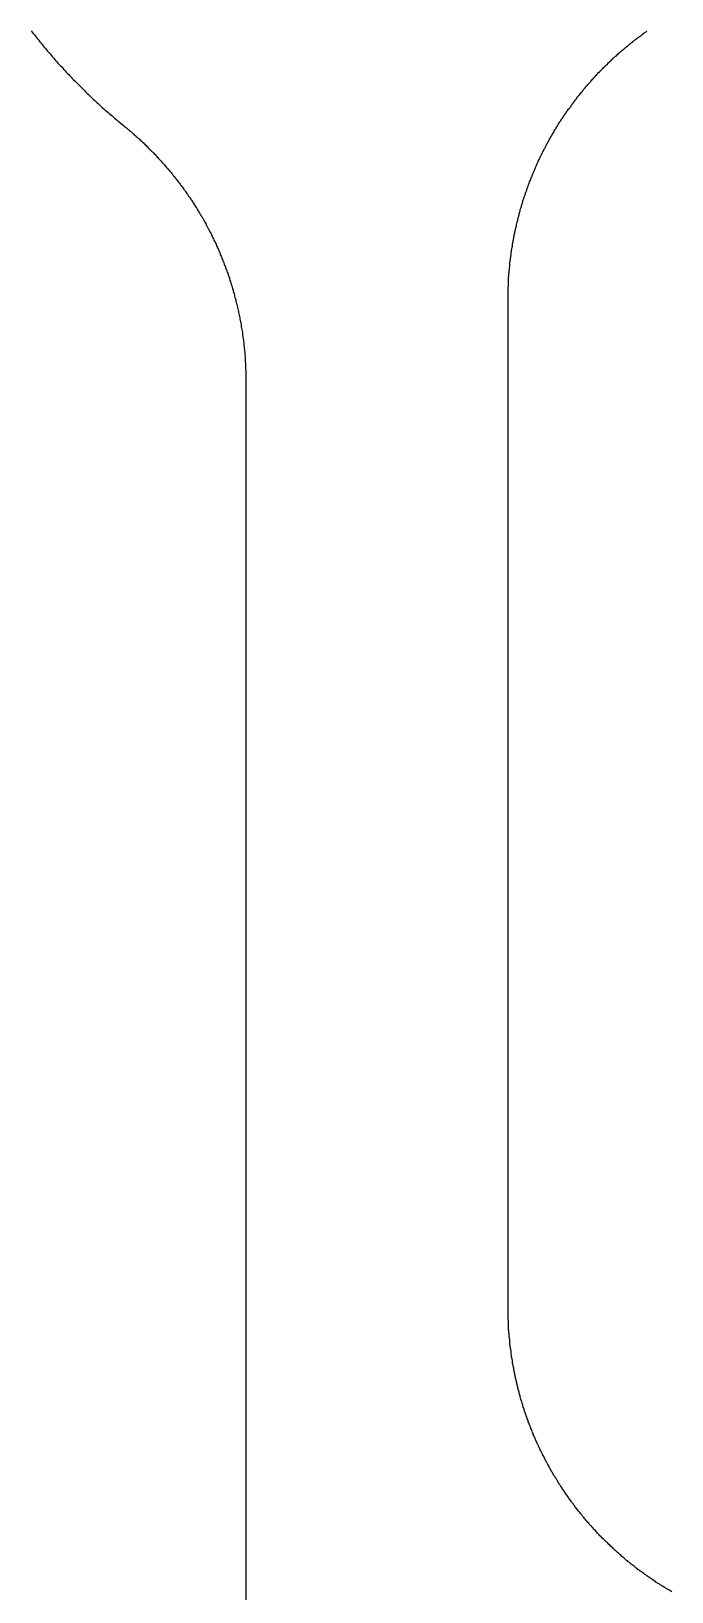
# Model space of a CAD drawing. Extents: x 442 to 745, y 5 to 355.
# Drawn here: x 624.78 to 627.2, y 286.89 to 292.77 of the extents above; entities that cross this region are included whole.
import ezdxf

# ---------------------------------------------------------------- set-up
doc = ezdxf.new("R2010")
doc.units = 0
doc.layers.add('VISIBLE__ANSI_', color=7, linetype='CONTINUOUS')

msp = doc.modelspace()

# ---------------------------------------------------------------- linework, layer by layer
at = {"layer": 'VISIBLE__ANSI_'}
for p, q in [((626.5796, 287.9563), (626.5796, 291.7599)), ((625.5914, 291.4506), (625.5914, 283.2878))]:
    msp.add_line(p, q, dxfattribs=at)
for points in [[(624.782, 292.771, 0), (624.786, 292.766, 0), (624.79, 292.76, 0), (624.794, 292.755, 0), (624.798, 292.75, 0), (624.802, 292.745, 0), (624.806, 292.74, 0), (624.811, 292.735, 0), (624.815, 292.729, 0), (624.819, 292.724, 0), (624.823, 292.719, 0), (624.827, 292.714, 0), (624.831, 292.709, 0), (624.836, 292.704, 0), (624.84, 292.699, 0), (624.844, 292.694, 0), (624.849, 292.689, 0), (624.853, 292.684, 0), (624.857, 292.679, 0), (624.861, 292.674, 0), (624.866, 292.669, 0), (624.87, 292.664, 0), (624.874, 292.659, 0), (624.879, 292.654, 0), (624.883, 292.649, 0), (624.888, 292.644, 0), (624.892, 292.639, 0), (624.897, 292.635, 0), (624.901, 292.63, 0), (624.905, 292.625, 0), (624.91, 292.62, 0), (624.914, 292.615, 0), (624.919, 292.61, 0), (624.924, 292.606, 0), (624.928, 292.601, 0), (624.933, 292.596, 0), (624.937, 292.591, 0), (624.942, 292.586, 0), (624.946, 292.582, 0), (624.951, 292.577, 0), (624.956, 292.572, 0), (624.96, 292.568, 0), (624.965, 292.563, 0), (624.97, 292.558, 0), (624.974, 292.554, 0), (624.979, 292.549, 0), (624.984, 292.544, 0), (624.988, 292.54, 0), (624.993, 292.535, 0), (624.998, 292.531, 0), (625.003, 292.526, 0), (625.007, 292.522, 0), (625.012, 292.517, 0), (625.017, 292.512, 0), (625.022, 292.508, 0), (625.027, 292.503, 0), (625.031, 292.499, 0), (625.036, 292.495, 0), (625.041, 292.49, 0), (625.046, 292.486, 0), (625.051, 292.481, 0), (625.056, 292.477, 0), (625.061, 292.472, 0), (625.066, 292.468, 0), (625.071, 292.464, 0), (625.076, 292.459, 0), (625.081, 292.455, 0), (625.086, 292.451, 0), (625.091, 292.446, 0), (625.096, 292.442, 0), (625.101, 292.438, 0), (625.106, 292.434, 0), (625.111, 292.429, 0), (625.116, 292.425, 0)], [(626.58, 291.76, 0), (626.58, 291.762, 0), (626.58, 291.764, 0), (626.58, 291.765, 0), (626.58, 291.767, 0), (626.58, 291.769, 0), (626.58, 291.771, 0), (626.58, 291.773, 0), (626.58, 291.775, 0), (626.58, 291.777, 0), (626.58, 291.779, 0), (626.58, 291.781, 0), (626.58, 291.782, 0), (626.58, 291.784, 0), (626.58, 291.786, 0), (626.58, 291.788, 0), (626.58, 291.79, 0), (626.58, 291.792, 0), (626.58, 291.794, 0), (626.58, 291.796, 0), (626.58, 291.798, 0), (626.58, 291.8, 0), (626.58, 291.802, 0), (626.58, 291.804, 0), (626.58, 291.806, 0), (626.581, 291.808, 0), (626.581, 291.81, 0), (626.581, 291.812, 0), (626.581, 291.814, 0), (626.581, 291.816, 0), (626.581, 291.819, 0), (626.581, 291.821, 0), (626.581, 291.823, 0), (626.581, 291.825, 0), (626.581, 291.827, 0), (626.582, 291.829, 0), (626.582, 291.831, 0), (626.582, 291.833, 0), (626.582, 291.835, 0), (626.582, 291.837, 0), (626.582, 291.839, 0), (626.582, 291.842, 0), (626.582, 291.844, 0), (626.583, 291.846, 0), (626.583, 291.848, 0), (626.583, 291.85, 0), (626.583, 291.852, 0), (626.583, 291.855, 0), (626.583, 291.857, 0), (626.584, 291.859, 0), (626.584, 291.861, 0), (626.584, 291.863, 0), (626.584, 291.866, 0), (626.584, 291.868, 0), (626.585, 291.87, 0), (626.585, 291.872, 0), (626.585, 291.874, 0), (626.585, 291.877, 0), (626.585, 291.879, 0), (626.586, 291.881, 0), (626.586, 291.883, 0), (626.586, 291.886, 0), (626.586, 291.888, 0), (626.586, 291.89, 0), (626.587, 291.892, 0), (626.587, 291.895, 0), (626.587, 291.897, 0), (626.587, 291.899, 0), (626.588, 291.902, 0), (626.588, 291.904, 0), (626.588, 291.906, 0), (626.589, 291.909, 0), (626.589, 291.911, 0), (626.589, 291.913, 0), (626.589, 291.916, 0), (626.59, 291.918, 0), (626.59, 291.92, 0), (626.59, 291.923, 0), (626.591, 291.925, 0), (626.591, 291.927, 0), (626.591, 291.93, 0), (626.592, 291.932, 0), (626.592, 291.934, 0), (626.592, 291.937, 0), (626.593, 291.939, 0), (626.593, 291.942, 0), (626.593, 291.944, 0), (626.594, 291.946, 0), (626.594, 291.949, 0), (626.594, 291.951, 0), (626.595, 291.954, 0), (626.595, 291.956, 0), (626.596, 291.958, 0), (626.596, 291.961, 0), (626.596, 291.963, 0), (626.597, 291.966, 0), (626.597, 291.968, 0), (626.598, 291.971, 0), (626.598, 291.973, 0), (626.599, 291.976, 0), (626.599, 291.978, 0), (626.599, 291.981, 0), (626.6, 291.983, 0), (626.6, 291.986, 0), (626.601, 291.988, 0), (626.601, 291.991, 0), (626.602, 291.993, 0), (626.602, 291.996, 0), (626.603, 291.998, 0), (626.603, 292.001, 0), (626.604, 292.004, 0), (626.604, 292.006, 0), (626.605, 292.009, 0), (626.605, 292.011, 0), (626.606, 292.014, 0), (626.607, 292.016, 0), (626.607, 292.019, 0), (626.608, 292.022, 0), (626.608, 292.024, 0), (626.609, 292.027, 0), (626.609, 292.03, 0), (626.61, 292.032, 0), (626.611, 292.035, 0), (626.611, 292.037, 0), (626.612, 292.04, 0), (626.612, 292.043, 0), (626.613, 292.045, 0), (626.614, 292.048, 0), (626.614, 292.051, 0), (626.615, 292.053, 0), (626.616, 292.056, 0), (626.616, 292.059, 0), (626.617, 292.061, 0), (626.618, 292.064, 0), (626.618, 292.067, 0), (626.619, 292.07, 0), (626.62, 292.072, 0), (626.62, 292.075, 0), (626.621, 292.078, 0), (626.622, 292.08, 0), (626.623, 292.083, 0), (626.623, 292.086, 0), (626.624, 292.089, 0), (626.625, 292.091, 0), (626.626, 292.094, 0), (626.626, 292.097, 0), (626.627, 292.1, 0), (626.628, 292.102, 0), (626.629, 292.105, 0), (626.63, 292.108, 0), (626.631, 292.111, 0), (626.631, 292.114, 0), (626.632, 292.116, 0), (626.633, 292.119, 0), (626.634, 292.122, 0), (626.635, 292.125, 0), (626.636, 292.128, 0), (626.636, 292.13, 0), (626.637, 292.133, 0), (626.638, 292.136, 0), (626.639, 292.139, 0), (626.64, 292.142, 0), (626.641, 292.145, 0), (626.642, 292.147, 0), (626.643, 292.15, 0), (626.644, 292.153, 0), (626.645, 292.156, 0), (626.646, 292.159, 0), (626.647, 292.162, 0), (626.648, 292.165, 0), (626.649, 292.167, 0), (626.65, 292.17, 0), (626.651, 292.173, 0), (626.652, 292.176, 0), (626.653, 292.179, 0), (626.654, 292.182, 0), (626.655, 292.185, 0), (626.656, 292.188, 0), (626.657, 292.19, 0), (626.658, 292.193, 0), (626.659, 292.196, 0), (626.66, 292.199, 0), (626.661, 292.202, 0), (626.663, 292.205, 0), (626.664, 292.208, 0), (626.665, 292.211, 0), (626.666, 292.214, 0), (626.667, 292.217, 0), (626.668, 292.22, 0), (626.67, 292.223, 0), (626.671, 292.226, 0), (626.672, 292.228, 0), (626.673, 292.231, 0), (626.674, 292.234, 0), (626.676, 292.237, 0), (626.677, 292.24, 0), (626.678, 292.243, 0), (626.679, 292.246, 0), (626.681, 292.249, 0), (626.682, 292.252, 0), (626.683, 292.255, 0), (626.684, 292.258, 0), (626.686, 292.261, 0), (626.687, 292.264, 0), (626.688, 292.267, 0), (626.69, 292.27, 0), (626.691, 292.273, 0), (626.692, 292.276, 0), (626.694, 292.279, 0), (626.695, 292.282, 0), (626.697, 292.285, 0), (626.698, 292.288, 0), (626.699, 292.291, 0), (626.701, 292.294, 0), (626.702, 292.297, 0), (626.704, 292.3, 0), (626.705, 292.303, 0), (626.707, 292.306, 0), (626.708, 292.309, 0), (626.71, 292.312, 0), (626.711, 292.315, 0), (626.713, 292.318, 0), (626.714, 292.321, 0), (626.716, 292.324, 0), (626.717, 292.327, 0), (626.719, 292.33, 0), (626.721, 292.333, 0), (626.722, 292.336, 0), (626.724, 292.339, 0), (626.725, 292.342, 0), (626.727, 292.345, 0), (626.729, 292.348, 0), (626.73, 292.351, 0), (626.732, 292.354, 0), (626.734, 292.357, 0), (626.735, 292.36, 0), (626.737, 292.363, 0), (626.739, 292.366, 0), (626.74, 292.369, 0), (626.742, 292.372, 0), (626.744, 292.375, 0), (626.746, 292.378, 0), (626.747, 292.381, 0), (626.749, 292.384, 0), (626.751, 292.387, 0), (626.753, 292.39, 0), (626.754, 292.394, 0), (626.756, 292.397, 0), (626.758, 292.4, 0), (626.76, 292.403, 0), (626.762, 292.406, 0), (626.764, 292.409, 0), (626.766, 292.412, 0), (626.767, 292.415, 0), (626.769, 292.418, 0), (626.771, 292.421, 0), (626.773, 292.424, 0), (626.775, 292.427, 0), (626.777, 292.43, 0), (626.779, 292.433, 0), (626.781, 292.436, 0), (626.783, 292.439, 0), (626.785, 292.442, 0), (626.787, 292.445, 0), (626.789, 292.448, 0), (626.791, 292.451, 0), (626.793, 292.454, 0), (626.795, 292.457, 0), (626.797, 292.46, 0), (626.799, 292.463, 0), (626.801, 292.466, 0), (626.803, 292.469, 0), (626.805, 292.472, 0), (626.807, 292.475, 0), (626.809, 292.478, 0), (626.812, 292.481, 0), (626.814, 292.483, 0), (626.816, 292.486, 0), (626.818, 292.489, 0), (626.82, 292.492, 0), (626.822, 292.495, 0), (626.825, 292.498, 0), (626.827, 292.501, 0), (626.829, 292.504, 0), (626.831, 292.507, 0), (626.833, 292.51, 0), (626.836, 292.513, 0), (626.838, 292.516, 0), (626.84, 292.519, 0), (626.842, 292.522, 0), (626.845, 292.525, 0), (626.847, 292.527, 0), (626.849, 292.53, 0), (626.852, 292.533, 0), (626.854, 292.536, 0), (626.856, 292.539, 0), (626.859, 292.542, 0), (626.861, 292.545, 0), (626.863, 292.548, 0), (626.866, 292.551, 0), (626.868, 292.553, 0), (626.871, 292.556, 0), (626.873, 292.559, 0), (626.875, 292.562, 0), (626.878, 292.565, 0), (626.88, 292.568, 0), (626.883, 292.571, 0), (626.885, 292.573, 0), (626.888, 292.576, 0), (626.89, 292.579, 0), (626.893, 292.582, 0), (626.895, 292.585, 0), (626.898, 292.588, 0), (626.9, 292.59, 0), (626.903, 292.593, 0), (626.905, 292.596, 0), (626.908, 292.599, 0), (626.911, 292.602, 0), (626.913, 292.604, 0), (626.916, 292.607, 0), (626.918, 292.61, 0), (626.921, 292.613, 0), (626.924, 292.615, 0), (626.926, 292.618, 0), (626.929, 292.621, 0), (626.932, 292.624, 0), (626.934, 292.626, 0), (626.937, 292.629, 0), (626.94, 292.632, 0), (626.943, 292.635, 0), (626.945, 292.637, 0), (626.948, 292.64, 0), (626.951, 292.643, 0), (626.954, 292.645, 0), (626.956, 292.648, 0), (626.959, 292.651, 0), (626.962, 292.654, 0), (626.965, 292.656, 0), (626.968, 292.659, 0), (626.97, 292.662, 0), (626.973, 292.664, 0), (626.976, 292.667, 0), (626.979, 292.669, 0), (626.982, 292.672, 0), (626.985, 292.675, 0), (626.988, 292.677, 0), (626.991, 292.68, 0), (626.993, 292.682, 0), (626.996, 292.685, 0), (626.999, 292.688, 0), (627.002, 292.69, 0), (627.005, 292.693, 0), (627.008, 292.695, 0), (627.011, 292.698, 0), (627.014, 292.7, 0), (627.017, 292.703, 0), (627.02, 292.705, 0), (627.023, 292.708, 0), (627.026, 292.71, 0), (627.029, 292.713, 0), (627.032, 292.715, 0), (627.035, 292.718, 0), (627.038, 292.72, 0), (627.041, 292.723, 0), (627.044, 292.725, 0), (627.047, 292.727, 0), (627.05, 292.73, 0), (627.053, 292.732, 0), (627.056, 292.735, 0), (627.059, 292.737, 0), (627.062, 292.739, 0), (627.065, 292.742, 0), (627.068, 292.744, 0), (627.072, 292.747, 0), (627.075, 292.749, 0), (627.078, 292.751, 0), (627.081, 292.753, 0), (627.084, 292.756, 0), (627.087, 292.758, 0), (627.09, 292.76, 0), (627.093, 292.763, 0), (627.097, 292.765, 0), (627.1, 292.767, 0), (627.103, 292.769, 0)], [(625.116, 292.425, 0), (625.116, 292.425, 0), (625.116, 292.425, 0), (625.116, 292.425, 0), (625.116, 292.425, 0), (625.117, 292.424, 0), (625.117, 292.424, 0), (625.117, 292.424, 0), (625.117, 292.424, 0), (625.117, 292.424, 0), (625.117, 292.424, 0), (625.118, 292.424, 0), (625.118, 292.424, 0), (625.118, 292.423, 0), (625.118, 292.423, 0), (625.118, 292.423, 0), (625.118, 292.423, 0), (625.118, 292.423, 0), (625.119, 292.423, 0), (625.119, 292.423, 0), (625.119, 292.423, 0), (625.119, 292.422, 0), (625.119, 292.422, 0), (625.119, 292.422, 0), (625.119, 292.422, 0), (625.12, 292.422, 0), (625.12, 292.422, 0), (625.12, 292.422, 0), (625.12, 292.422, 0), (625.12, 292.421, 0), (625.12, 292.421, 0), (625.121, 292.421, 0), (625.121, 292.421, 0), (625.121, 292.421, 0), (625.121, 292.421, 0), (625.121, 292.421, 0), (625.121, 292.421, 0), (625.121, 292.42, 0), (625.122, 292.42, 0), (625.122, 292.42, 0), (625.122, 292.42, 0), (625.122, 292.42, 0), (625.122, 292.42, 0), (625.122, 292.42, 0), (625.122, 292.42, 0), (625.123, 292.419, 0), (625.123, 292.419, 0), (625.123, 292.419, 0), (625.123, 292.419, 0), (625.123, 292.419, 0), (625.123, 292.419, 0), (625.124, 292.419, 0), (625.124, 292.419, 0), (625.124, 292.418, 0), (625.124, 292.418, 0), (625.124, 292.418, 0), (625.124, 292.418, 0), (625.124, 292.418, 0), (625.125, 292.418, 0), (625.125, 292.418, 0), (625.125, 292.418, 0), (625.125, 292.417, 0), (625.125, 292.417, 0), (625.125, 292.417, 0), (625.126, 292.417, 0), (625.126, 292.417, 0), (625.126, 292.417, 0), (625.126, 292.417, 0), (625.126, 292.417, 0), (625.126, 292.416, 0), (625.126, 292.416, 0), (625.127, 292.416, 0), (625.127, 292.416, 0), (625.127, 292.416, 0), (625.127, 292.416, 0), (625.127, 292.416, 0), (625.127, 292.416, 0), (625.128, 292.415, 0), (625.128, 292.415, 0), (625.128, 292.415, 0), (625.128, 292.415, 0), (625.128, 292.415, 0), (625.128, 292.415, 0), (625.128, 292.415, 0), (625.129, 292.415, 0), (625.129, 292.414, 0), (625.129, 292.414, 0), (625.129, 292.414, 0), (625.129, 292.414, 0), (625.129, 292.414, 0), (625.13, 292.414, 0), (625.13, 292.414, 0), (625.13, 292.414, 0), (625.13, 292.413, 0), (625.13, 292.413, 0), (625.13, 292.413, 0), (625.13, 292.413, 0), (625.131, 292.413, 0), (625.131, 292.413, 0), (625.131, 292.413, 0), (625.131, 292.412, 0), (625.131, 292.412, 0), (625.131, 292.412, 0), (625.132, 292.412, 0), (625.132, 292.412, 0), (625.132, 292.412, 0), (625.132, 292.412, 0), (625.132, 292.412, 0), (625.132, 292.411, 0), (625.133, 292.411, 0), (625.133, 292.411, 0), (625.133, 292.411, 0), (625.133, 292.411, 0), (625.133, 292.411, 0), (625.133, 292.411, 0), (625.133, 292.411, 0), (625.134, 292.41, 0), (625.134, 292.41, 0), (625.134, 292.41, 0), (625.134, 292.41, 0), (625.134, 292.41, 0), (625.134, 292.41, 0), (625.135, 292.41, 0), (625.135, 292.41, 0), (625.135, 292.409, 0), (625.135, 292.409, 0), (625.135, 292.409, 0), (625.135, 292.409, 0), (625.135, 292.409, 0)], [(625.135, 292.409, 0), (625.138, 292.407, 0), (625.141, 292.405, 0), (625.144, 292.402, 0), (625.146, 292.4, 0), (625.149, 292.398, 0), (625.152, 292.396, 0), (625.154, 292.393, 0), (625.157, 292.391, 0), (625.16, 292.389, 0), (625.162, 292.386, 0), (625.165, 292.384, 0), (625.168, 292.382, 0), (625.17, 292.379, 0), (625.173, 292.377, 0), (625.176, 292.375, 0), (625.178, 292.372, 0), (625.181, 292.37, 0), (625.184, 292.367, 0), (625.186, 292.365, 0), (625.189, 292.363, 0), (625.192, 292.36, 0), (625.194, 292.358, 0), (625.197, 292.355, 0), (625.2, 292.353, 0), (625.202, 292.35, 0), (625.205, 292.348, 0), (625.208, 292.345, 0), (625.21, 292.343, 0), (625.213, 292.34, 0), (625.216, 292.338, 0), (625.218, 292.335, 0), (625.221, 292.333, 0), (625.223, 292.33, 0), (625.226, 292.327, 0), (625.229, 292.325, 0), (625.231, 292.322, 0), (625.234, 292.32, 0), (625.236, 292.317, 0), (625.239, 292.314, 0), (625.242, 292.312, 0), (625.244, 292.309, 0), (625.247, 292.306, 0), (625.249, 292.304, 0), (625.252, 292.301, 0), (625.254, 292.298, 0), (625.257, 292.295, 0), (625.26, 292.293, 0), (625.262, 292.29, 0), (625.265, 292.287, 0), (625.267, 292.284, 0), (625.27, 292.282, 0), (625.272, 292.279, 0), (625.275, 292.276, 0), (625.277, 292.273, 0), (625.28, 292.27, 0), (625.282, 292.268, 0), (625.285, 292.265, 0), (625.287, 292.262, 0), (625.29, 292.259, 0), (625.292, 292.256, 0), (625.295, 292.253, 0), (625.297, 292.25, 0), (625.3, 292.247, 0), (625.302, 292.245, 0), (625.305, 292.242, 0), (625.307, 292.239, 0), (625.31, 292.236, 0), (625.312, 292.233, 0), (625.314, 292.23, 0), (625.317, 292.227, 0), (625.319, 292.224, 0), (625.322, 292.221, 0), (625.324, 292.218, 0), (625.327, 292.215, 0), (625.329, 292.212, 0), (625.331, 292.209, 0), (625.334, 292.205, 0), (625.336, 292.202, 0), (625.338, 292.199, 0), (625.341, 292.196, 0), (625.343, 292.193, 0), (625.345, 292.19, 0), (625.348, 292.187, 0), (625.35, 292.184, 0), (625.352, 292.181, 0), (625.355, 292.177, 0), (625.357, 292.174, 0), (625.359, 292.171, 0), (625.362, 292.168, 0), (625.364, 292.165, 0), (625.366, 292.161, 0), (625.369, 292.158, 0), (625.371, 292.155, 0), (625.373, 292.152, 0), (625.375, 292.148, 0), (625.378, 292.145, 0), (625.38, 292.142, 0), (625.382, 292.139, 0), (625.384, 292.135, 0), (625.386, 292.132, 0), (625.389, 292.129, 0), (625.391, 292.125, 0), (625.393, 292.122, 0), (625.395, 292.119, 0), (625.397, 292.115, 0), (625.399, 292.112, 0), (625.402, 292.108, 0), (625.404, 292.105, 0), (625.406, 292.102, 0), (625.408, 292.098, 0), (625.41, 292.095, 0), (625.412, 292.091, 0), (625.414, 292.088, 0), (625.416, 292.084, 0), (625.418, 292.081, 0), (625.42, 292.078, 0), (625.422, 292.074, 0), (625.425, 292.071, 0), (625.427, 292.067, 0), (625.429, 292.064, 0), (625.431, 292.06, 0), (625.433, 292.056, 0), (625.435, 292.053, 0), (625.437, 292.049, 0), (625.439, 292.046, 0), (625.441, 292.042, 0), (625.442, 292.038, 0), (625.444, 292.035, 0), (625.446, 292.031, 0), (625.448, 292.027, 0), (625.45, 292.024, 0), (625.452, 292.02, 0), (625.454, 292.016, 0), (625.456, 292.013, 0), (625.458, 292.009, 0), (625.46, 292.005, 0), (625.462, 292.001, 0), (625.464, 291.997, 0), (625.466, 291.993, 0), (625.467, 291.99, 0), (625.469, 291.986, 0), (625.471, 291.982, 0), (625.473, 291.978, 0), (625.475, 291.974, 0), (625.477, 291.97, 0), (625.479, 291.966, 0), (625.48, 291.962, 0), (625.482, 291.958, 0), (625.484, 291.954, 0), (625.486, 291.95, 0), (625.488, 291.946, 0), (625.489, 291.942, 0), (625.491, 291.938, 0), (625.493, 291.934, 0), (625.495, 291.929, 0), (625.496, 291.925, 0), (625.498, 291.921, 0), (625.5, 291.917, 0), (625.501, 291.913, 0), (625.503, 291.909, 0), (625.505, 291.904, 0), (625.507, 291.9, 0), (625.508, 291.896, 0), (625.51, 291.891, 0), (625.511, 291.887, 0), (625.513, 291.883, 0), (625.515, 291.879, 0), (625.516, 291.874, 0), (625.518, 291.87, 0), (625.519, 291.866, 0), (625.521, 291.861, 0), (625.523, 291.857, 0), (625.524, 291.852, 0), (625.526, 291.848, 0), (625.527, 291.843, 0), (625.529, 291.839, 0), (625.53, 291.834, 0), (625.531, 291.83, 0), (625.533, 291.826, 0), (625.534, 291.821, 0), (625.536, 291.816, 0), (625.537, 291.812, 0), (625.539, 291.807, 0), (625.54, 291.803, 0), (625.541, 291.798, 0), (625.543, 291.794, 0), (625.544, 291.789, 0), (625.545, 291.784, 0), (625.547, 291.78, 0), (625.548, 291.775, 0), (625.549, 291.77, 0), (625.55, 291.766, 0), (625.552, 291.761, 0), (625.553, 291.756, 0), (625.554, 291.752, 0), (625.555, 291.747, 0), (625.556, 291.742, 0), (625.558, 291.737, 0), (625.559, 291.733, 0), (625.56, 291.728, 0), (625.561, 291.723, 0), (625.562, 291.718, 0), (625.563, 291.713, 0), (625.564, 291.709, 0), (625.565, 291.704, 0), (625.566, 291.699, 0), (625.567, 291.694, 0), (625.568, 291.689, 0), (625.569, 291.684, 0), (625.57, 291.679, 0), (625.571, 291.674, 0), (625.572, 291.67, 0), (625.573, 291.665, 0), (625.574, 291.66, 0), (625.574, 291.655, 0), (625.575, 291.65, 0), (625.576, 291.645, 0), (625.577, 291.64, 0), (625.578, 291.635, 0), (625.578, 291.63, 0), (625.579, 291.625, 0), (625.58, 291.62, 0), (625.58, 291.615, 0), (625.581, 291.61, 0), (625.582, 291.605, 0), (625.582, 291.6, 0), (625.583, 291.595, 0), (625.584, 291.59, 0), (625.584, 291.585, 0), (625.585, 291.579, 0), (625.585, 291.574, 0), (625.586, 291.569, 0), (625.586, 291.564, 0), (625.587, 291.559, 0), (625.587, 291.554, 0), (625.587, 291.549, 0), (625.588, 291.544, 0), (625.588, 291.539, 0), (625.589, 291.533, 0), (625.589, 291.528, 0), (625.589, 291.523, 0), (625.59, 291.518, 0), (625.59, 291.513, 0), (625.59, 291.508, 0), (625.59, 291.502, 0), (625.59, 291.497, 0), (625.591, 291.492, 0), (625.591, 291.487, 0), (625.591, 291.482, 0), (625.591, 291.477, 0), (625.591, 291.471, 0), (625.591, 291.466, 0), (625.591, 291.461, 0), (625.591, 291.456, 0), (625.591, 291.451, 0)], [(627.197, 286.886, 0), (627.193, 286.889, 0), (627.189, 286.891, 0), (627.185, 286.894, 0), (627.181, 286.896, 0), (627.177, 286.898, 0), (627.173, 286.901, 0), (627.169, 286.903, 0), (627.165, 286.906, 0), (627.161, 286.908, 0), (627.157, 286.911, 0), (627.153, 286.913, 0), (627.149, 286.916, 0), (627.145, 286.918, 0), (627.141, 286.921, 0), (627.137, 286.923, 0), (627.134, 286.926, 0), (627.13, 286.928, 0), (627.126, 286.931, 0), (627.122, 286.934, 0), (627.118, 286.936, 0), (627.114, 286.939, 0), (627.11, 286.942, 0), (627.107, 286.944, 0), (627.103, 286.947, 0), (627.099, 286.95, 0), (627.095, 286.952, 0), (627.092, 286.955, 0), (627.088, 286.958, 0), (627.084, 286.96, 0), (627.08, 286.963, 0), (627.077, 286.966, 0), (627.073, 286.969, 0), (627.069, 286.971, 0), (627.066, 286.974, 0), (627.062, 286.977, 0), (627.058, 286.98, 0), (627.055, 286.983, 0), (627.051, 286.985, 0), (627.048, 286.988, 0), (627.044, 286.991, 0), (627.04, 286.994, 0), (627.037, 286.997, 0), (627.033, 287, 0), (627.03, 287.003, 0), (627.026, 287.005, 0), (627.023, 287.008, 0), (627.02, 287.011, 0), (627.016, 287.014, 0), (627.013, 287.017, 0), (627.009, 287.02, 0), (627.006, 287.023, 0), (627.002, 287.026, 0), (626.999, 287.029, 0), (626.996, 287.032, 0), (626.992, 287.035, 0), (626.989, 287.038, 0), (626.986, 287.041, 0), (626.982, 287.044, 0), (626.979, 287.047, 0), (626.976, 287.05, 0), (626.973, 287.053, 0), (626.97, 287.056, 0), (626.966, 287.059, 0), (626.963, 287.062, 0), (626.96, 287.065, 0), (626.957, 287.068, 0), (626.954, 287.071, 0), (626.951, 287.074, 0), (626.947, 287.077, 0), (626.944, 287.08, 0), (626.941, 287.083, 0), (626.938, 287.086, 0), (626.935, 287.089, 0), (626.932, 287.092, 0), (626.929, 287.095, 0), (626.926, 287.098, 0), (626.923, 287.101, 0), (626.92, 287.105, 0), (626.917, 287.108, 0), (626.914, 287.111, 0), (626.912, 287.114, 0), (626.909, 287.117, 0), (626.906, 287.12, 0), (626.903, 287.123, 0), (626.9, 287.126, 0), (626.897, 287.129, 0), (626.895, 287.132, 0), (626.892, 287.135, 0), (626.889, 287.138, 0), (626.886, 287.142, 0), (626.884, 287.145, 0), (626.881, 287.148, 0), (626.878, 287.151, 0), (626.876, 287.154, 0), (626.873, 287.157, 0), (626.87, 287.16, 0), (626.868, 287.163, 0), (626.865, 287.166, 0), (626.863, 287.169, 0), (626.86, 287.172, 0), (626.858, 287.176, 0), (626.855, 287.179, 0), (626.853, 287.182, 0), (626.85, 287.185, 0), (626.848, 287.188, 0), (626.845, 287.191, 0), (626.843, 287.194, 0), (626.84, 287.197, 0), (626.838, 287.201, 0), (626.835, 287.204, 0), (626.833, 287.207, 0), (626.83, 287.21, 0), (626.828, 287.213, 0), (626.826, 287.217, 0), (626.823, 287.22, 0), (626.821, 287.223, 0), (626.819, 287.226, 0), (626.816, 287.229, 0), (626.814, 287.233, 0), (626.811, 287.236, 0), (626.809, 287.239, 0), (626.807, 287.242, 0), (626.805, 287.246, 0), (626.802, 287.249, 0), (626.8, 287.252, 0), (626.798, 287.256, 0), (626.795, 287.259, 0), (626.793, 287.262, 0), (626.791, 287.266, 0), (626.789, 287.269, 0), (626.786, 287.272, 0), (626.784, 287.276, 0), (626.782, 287.279, 0), (626.78, 287.282, 0), (626.778, 287.286, 0), (626.776, 287.289, 0), (626.773, 287.292, 0), (626.771, 287.296, 0), (626.769, 287.299, 0), (626.767, 287.303, 0), (626.765, 287.306, 0), (626.763, 287.309, 0), (626.761, 287.313, 0), (626.759, 287.316, 0), (626.757, 287.32, 0), (626.754, 287.323, 0), (626.752, 287.326, 0), (626.75, 287.33, 0), (626.748, 287.333, 0), (626.746, 287.337, 0), (626.744, 287.34, 0), (626.742, 287.344, 0), (626.74, 287.347, 0), (626.738, 287.351, 0), (626.736, 287.354, 0), (626.735, 287.358, 0), (626.733, 287.361, 0), (626.731, 287.365, 0), (626.729, 287.368, 0), (626.727, 287.372, 0), (626.725, 287.375, 0), (626.723, 287.379, 0), (626.721, 287.382, 0), (626.719, 287.386, 0), (626.718, 287.389, 0), (626.716, 287.393, 0), (626.714, 287.397, 0), (626.712, 287.4, 0), (626.71, 287.404, 0), (626.708, 287.407, 0), (626.707, 287.411, 0), (626.705, 287.414, 0), (626.703, 287.418, 0), (626.701, 287.422, 0), (626.7, 287.425, 0), (626.698, 287.429, 0), (626.696, 287.432, 0), (626.695, 287.436, 0), (626.693, 287.44, 0), (626.691, 287.443, 0), (626.69, 287.447, 0), (626.688, 287.45, 0), (626.686, 287.454, 0), (626.685, 287.458, 0), (626.683, 287.461, 0), (626.682, 287.465, 0), (626.68, 287.469, 0), (626.678, 287.472, 0), (626.677, 287.476, 0), (626.675, 287.48, 0), (626.674, 287.483, 0), (626.672, 287.487, 0), (626.671, 287.49, 0), (626.669, 287.494, 0), (626.668, 287.498, 0), (626.666, 287.502, 0), (626.665, 287.505, 0), (626.663, 287.509, 0), (626.662, 287.513, 0), (626.661, 287.516, 0), (626.659, 287.52, 0), (626.658, 287.524, 0), (626.656, 287.527, 0), (626.655, 287.531, 0), (626.654, 287.535, 0), (626.652, 287.538, 0), (626.651, 287.542, 0), (626.65, 287.546, 0), (626.648, 287.55, 0), (626.647, 287.553, 0), (626.646, 287.557, 0), (626.645, 287.561, 0), (626.643, 287.564, 0), (626.642, 287.568, 0), (626.641, 287.572, 0), (626.64, 287.576, 0), (626.639, 287.579, 0), (626.637, 287.583, 0), (626.636, 287.587, 0), (626.635, 287.59, 0), (626.634, 287.594, 0), (626.633, 287.598, 0), (626.632, 287.602, 0), (626.631, 287.605, 0), (626.629, 287.609, 0), (626.628, 287.613, 0), (626.627, 287.617, 0), (626.626, 287.62, 0), (626.625, 287.624, 0), (626.624, 287.628, 0), (626.623, 287.632, 0), (626.622, 287.635, 0), (626.621, 287.639, 0), (626.62, 287.643, 0), (626.619, 287.647, 0), (626.618, 287.65, 0), (626.617, 287.654, 0), (626.616, 287.658, 0), (626.615, 287.662, 0), (626.614, 287.665, 0), (626.614, 287.669, 0), (626.613, 287.673, 0), (626.612, 287.677, 0), (626.611, 287.68, 0), (626.61, 287.684, 0), (626.609, 287.688, 0), (626.608, 287.692, 0), (626.608, 287.695, 0), (626.607, 287.699, 0), (626.606, 287.703, 0), (626.605, 287.707, 0), (626.604, 287.71, 0), (626.604, 287.714, 0), (626.603, 287.718, 0), (626.602, 287.722, 0), (626.602, 287.725, 0), (626.601, 287.729, 0), (626.6, 287.733, 0), (626.599, 287.737, 0), (626.599, 287.74, 0), (626.598, 287.744, 0), (626.597, 287.748, 0), (626.597, 287.752, 0), (626.596, 287.755, 0), (626.596, 287.759, 0), (626.595, 287.763, 0), (626.594, 287.766, 0), (626.594, 287.77, 0), (626.593, 287.774, 0), (626.593, 287.778, 0), (626.592, 287.781, 0), (626.592, 287.785, 0), (626.591, 287.789, 0), (626.591, 287.793, 0), (626.59, 287.796, 0), (626.59, 287.8, 0), (626.589, 287.804, 0), (626.589, 287.807, 0), (626.588, 287.811, 0), (626.588, 287.815, 0), (626.587, 287.818, 0), (626.587, 287.822, 0), (626.587, 287.826, 0), (626.586, 287.83, 0), (626.586, 287.833, 0), (626.586, 287.837, 0), (626.585, 287.841, 0), (626.585, 287.844, 0), (626.584, 287.848, 0), (626.584, 287.852, 0), (626.584, 287.855, 0), (626.584, 287.859, 0), (626.583, 287.863, 0), (626.583, 287.866, 0), (626.583, 287.87, 0), (626.582, 287.874, 0), (626.582, 287.877, 0), (626.582, 287.881, 0), (626.582, 287.885, 0), (626.582, 287.888, 0), (626.581, 287.892, 0), (626.581, 287.895, 0), (626.581, 287.899, 0), (626.581, 287.903, 0), (626.581, 287.906, 0), (626.581, 287.91, 0), (626.58, 287.913, 0), (626.58, 287.917, 0), (626.58, 287.921, 0), (626.58, 287.924, 0), (626.58, 287.928, 0), (626.58, 287.931, 0), (626.58, 287.935, 0), (626.58, 287.939, 0), (626.58, 287.942, 0), (626.58, 287.946, 0), (626.58, 287.949, 0), (626.58, 287.953, 0), (626.58, 287.956, 0)]]:
    msp.add_polyline3d(points, dxfattribs=at)

doc.saveas('drawing.dxf')
